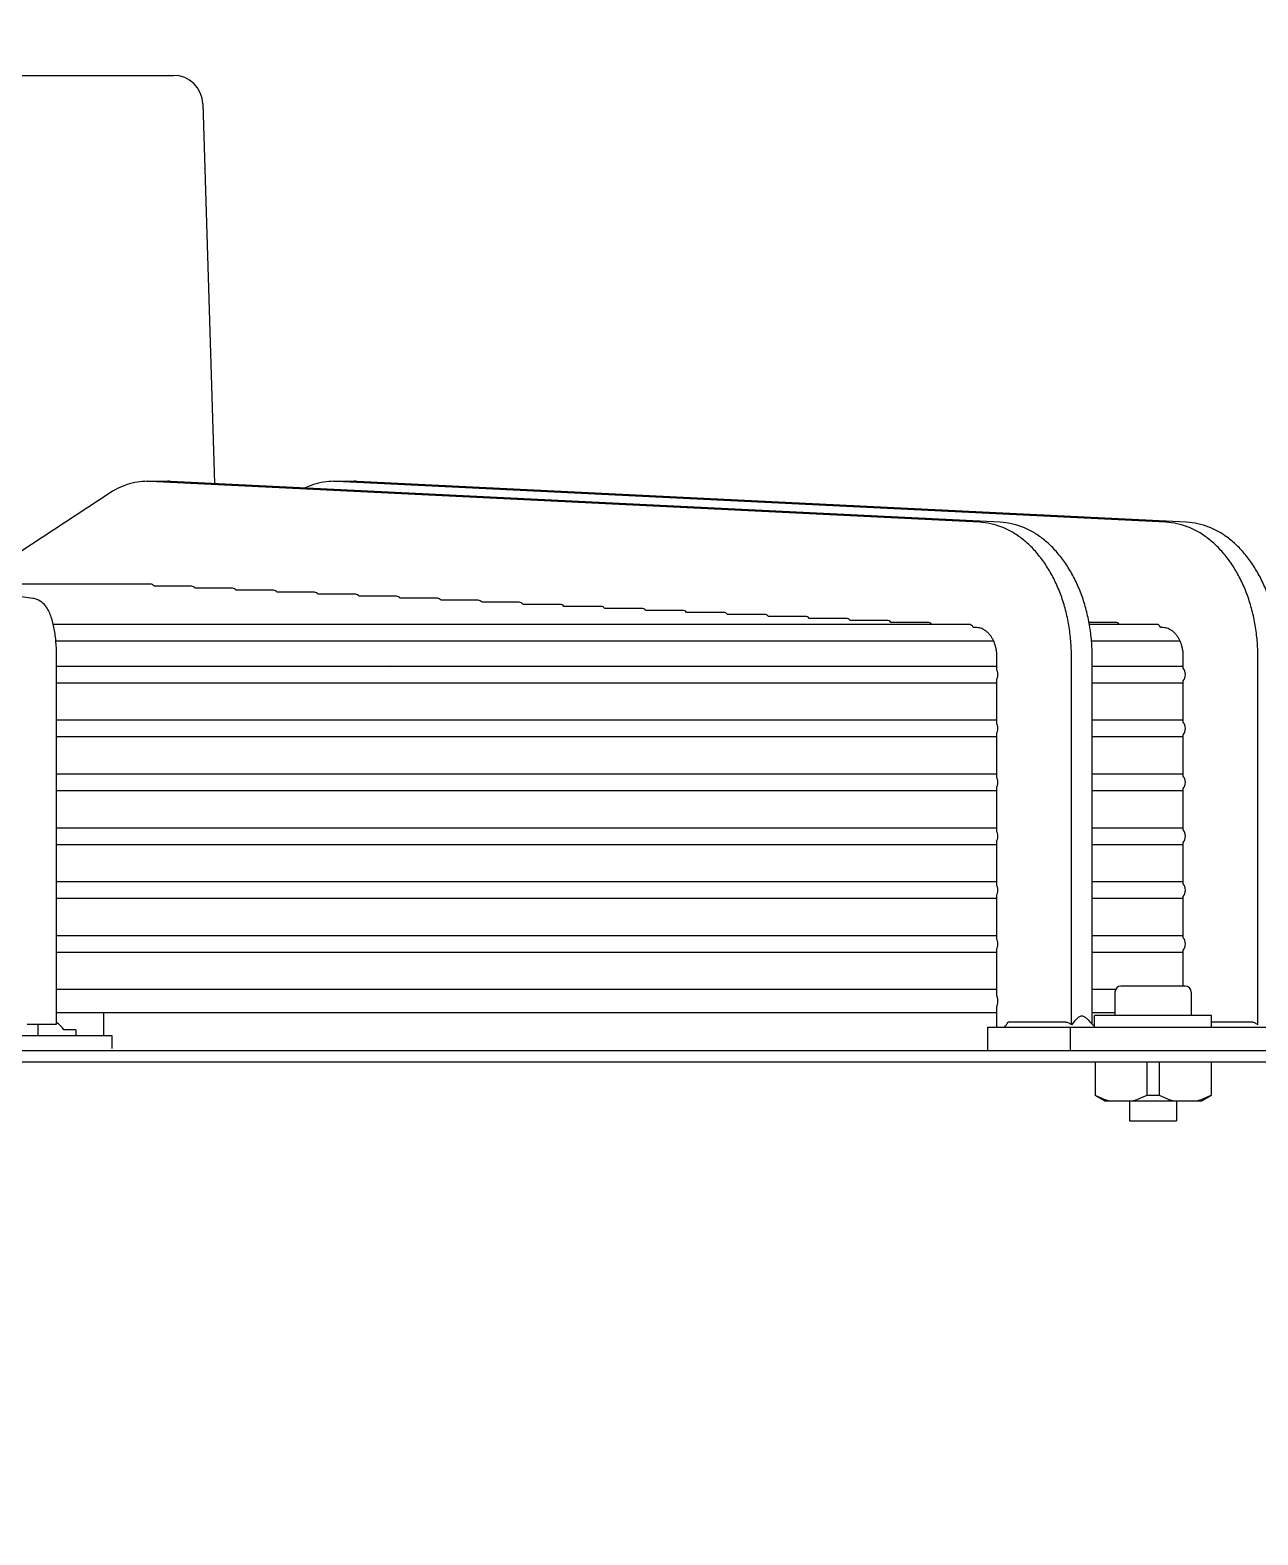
# Model space of a CAD drawing. Header units: millimetres. Extents: x 16950 to 32328, y 19251 to 29476.
# Drawn here: x 17326.76 to 17335.01, y 19600.77 to 19610.88 of the extents above; entities that cross this region are included whole.
import ezdxf

# ---------------------------------------------------------------- set-up
doc = ezdxf.new("R2010")
doc.units = ezdxf.units.MM
doc.header["$LTSCALE"] = 5
doc.layers.add('UNIT', color=6, linetype='Continuous')
doc.styles.add('SUBMITTAL', font='romans.shx', dxfattribs={"width": 0.75})
doc.dimstyles.new('SUBMITTAL', dxfattribs={"dimtxt": 0.09375, "dimasz": 0.09375, "dimexe": 0.03125, "dimexo": 0.0625, "dimgap": 0.0625, "dimtad": 0, "dimdec": 4, "dimzin": 4, "dimdsep": 46, "dimlunit": 4, "dimtxsty": 'SUBMITTAL', "dimcen": 0.09375, "dimclre": 6, "dimadec": 0, "dimazin": 0, "dimtfac": 1, "dimtdec": 0, "dimtofl": 0, "dimtmove": 0, "dimatfit": 3, "dimfxl": 0, "dimfrac": 2, "dimtolj": 1, "dimtzin": 4, "dimarcsym": 0})

msp = doc.modelspace()

# ---------------------------------------------------------------- linework, layer by layer
at = {"layer": 'UNIT'}
for p, q in [((17317.6477, 19610.5774), (17327.727, 19610.5774)), ((17327.9237, 19610.3866), (17328.0017, 19607.8341)), ((17327.5485, 19607.8489), (17327.6877, 19607.8489)), ((17333.1436, 19607.5739), (17327.5688, 19607.8485)), ((17333.2828, 19607.5739), (17327.708, 19607.8485)), ((17328.8012, 19607.8489), (17328.9404, 19607.8489)), ((17334.3964, 19607.5739), (17328.8216, 19607.8485)), ((17334.5356, 19607.5739), (17328.9607, 19607.8485)), ((17327.3023, 19607.7721), (17326.3654, 19607.1581)), ((17326.7821, 19607.0615), (17324.7466, 19607.3361)), ((17327.5716, 19607.1581), (17326.0659, 19607.1581)), ((17327.8475, 19607.1434), (17327.5983, 19607.1434)), ((17328.1233, 19607.1299), (17327.8732, 19607.1299)), ((17328.3989, 19607.1164), (17328.149, 19607.1164)), ((17328.6744, 19607.1029), (17328.4246, 19607.1029)), ((17328.9497, 19607.0894), (17328.7001, 19607.0894)), ((17329.225, 19607.0759), (17328.9754, 19607.0759)), ((17329.5001, 19607.0624), (17329.2507, 19607.0624)), ((17329.7752, 19607.0489), (17329.5258, 19607.0489)), ((17330.0502, 19607.0354), (17329.8009, 19607.0354)), ((17330.3251, 19607.0219), (17330.0759, 19607.0219)), ((17330.6, 19607.0084), (17330.3508, 19607.0084)), ((17330.8748, 19606.9949), (17330.6256, 19606.9949)), ((17331.1495, 19606.9814), (17330.9004, 19606.9814)), ((17331.4242, 19606.9679), (17331.1752, 19606.9679)), ((17331.6989, 19606.9544), (17331.4499, 19606.9544)), ((17331.9735, 19606.9409), (17331.7245, 19606.9409)), ((17333.0716, 19606.8869), (17326.9193, 19606.8869)), ((17332.2481, 19606.9274), (17331.9991, 19606.9274)), ((17332.5226, 19606.9139), (17332.2737, 19606.9139)), ((17332.7972, 19606.9004), (17332.5482, 19606.9004)), ((17333.1262, 19606.8657), (17333.1018, 19606.8669)), ((17334.058, 19606.9004), (17333.8797, 19606.9004)), ((17334.3323, 19606.8869), (17333.8821, 19606.8869)), ((17334.3789, 19606.8657), (17334.3626, 19606.8665)), ((17326.9363, 19606.7767), (17333.2379, 19606.7767)), ((17333.8964, 19606.7767), (17334.4907, 19606.7767)), ((17326.9411, 19604.1995), (17326.9411, 19606.6689)), ((17333.2607, 19606.5797), (17333.2607, 19606.6689)), ((17333.7618, 19604.1961), (17333.7618, 19606.6689)), ((17333.901, 19604.1995), (17333.901, 19606.6689)), ((17334.5134, 19606.5921), (17334.5134, 19606.6689)), ((17335.0145, 19604.1961), (17335.0145, 19606.6689)), ((17333.2607, 19606.605), (17326.9411, 19606.605)), ((17327.2184, 19606.6064), (17327.2184, 19606.605)), ((17327.9681, 19606.6064), (17327.9659, 19606.605)), ((17328.1073, 19606.6064), (17328.1051, 19606.605)), ((17329.1866, 19606.6064), (17329.1838, 19606.605)), ((17334.5134, 19606.605), (17333.901, 19606.605)), ((17326.9411, 19606.4948), (17333.2607, 19606.4948)), ((17333.2607, 19606.2175), (17333.2607, 19606.5201)), ((17333.901, 19606.4948), (17334.5134, 19606.4948)), ((17334.5134, 19606.2299), (17334.5134, 19606.5077)), ((17333.2607, 19606.2428), (17326.9411, 19606.2428)), ((17334.5134, 19606.2428), (17333.901, 19606.2428)), ((17326.9411, 19606.1326), (17333.2607, 19606.1326)), ((17333.2607, 19605.8553), (17333.2607, 19606.1579)), ((17333.901, 19606.1326), (17334.5134, 19606.1326)), ((17334.5134, 19605.8677), (17334.5134, 19606.1455)), ((17333.2607, 19605.8806), (17326.9411, 19605.8806)), ((17334.5134, 19605.8806), (17333.901, 19605.8806)), ((17326.9411, 19605.7704), (17333.2607, 19605.7704)), ((17333.2607, 19605.4931), (17333.2607, 19605.7957)), ((17333.901, 19605.7704), (17334.5134, 19605.7704)), ((17334.5134, 19605.5055), (17334.5134, 19605.7832)), ((17333.2607, 19605.5184), (17326.9411, 19605.5184)), ((17334.5134, 19605.5184), (17333.901, 19605.5184)), ((17333.2607, 19605.1309), (17333.2607, 19605.4334)), ((17334.5134, 19605.1433), (17334.5134, 19605.421)), ((17326.9411, 19605.4081), (17333.2607, 19605.4081)), ((17333.901, 19605.4081), (17334.5134, 19605.4081)), ((17333.2607, 19605.1562), (17326.9411, 19605.1562)), ((17334.5134, 19605.1562), (17333.901, 19605.1562)), ((17326.9411, 19605.0459), (17333.2607, 19605.0459)), ((17333.2607, 19604.7687), (17333.2607, 19605.0712)), ((17333.901, 19605.0459), (17334.5134, 19605.0459)), ((17334.5134, 19604.7811), (17334.5134, 19605.0588)), ((17333.2607, 19604.794), (17326.9411, 19604.794)), ((17333.2607, 19604.3906), (17333.2607, 19604.709)), ((17334.5134, 19604.794), (17333.901, 19604.794)), ((17326.9411, 19604.6837), (17333.2607, 19604.6837)), ((17333.901, 19604.6837), (17334.5134, 19604.6837)), ((17334.5134, 19604.4554), (17334.5134, 19604.6966)), ((17333.2607, 19604.4318), (17326.9411, 19604.4318)), ((17334.0574, 19604.4318), (17333.901, 19604.4318)), ((17334.0541, 19604.416), (17334.0541, 19604.2585)), ((17334.5266, 19604.4554), (17334.0935, 19604.4554)), ((17334.5659, 19604.416), (17334.5659, 19604.2585)), ((17333.2607, 19604.1798), (17333.2607, 19604.3194)), ((17326.7443, 19604.1995), (17326.9411, 19604.1995)), ((17326.8183, 19604.1227), (17326.8183, 19604.1995)), ((17326.9411, 19604.2782), (17333.2607, 19604.2782)), ((17327.2576, 19604.1227), (17327.2576, 19604.2782)), ((17333.72, 19604.2126), (17333.3357, 19604.2126)), ((17333.901, 19604.2782), (17334.0541, 19604.2782)), ((17334.7037, 19604.2585), (17333.9163, 19604.2585)), ((17333.9163, 19604.1842), (17333.9163, 19604.2585)), ((17334.7037, 19604.1798), (17334.7037, 19604.2585)), ((17334.9728, 19604.2126), (17334.7037, 19604.2126)), ((17318.0613, 19604.1227), (17327.3133, 19604.1227)), ((17327.0696, 19604.1621), (17326.9909, 19604.1621)), ((17327.0696, 19604.1621), (17327.0696, 19604.1227)), ((17327.3133, 19604.1227), (17327.3133, 19604.0361)), ((17333.1965, 19604.1798), (17335.4236, 19604.1798)), ((17333.1965, 19604.1798), (17333.1965, 19604.0223)), ((17333.7533, 19604.1798), (17333.7533, 19604.0223)), ((17305.8172, 19604.0223), (17339.5574, 19604.0223)), ((17339.5574, 19603.9436), (17305.8172, 19603.9436)), ((17333.9203, 19603.9436), (17333.9203, 19603.7214)), ((17334.2683, 19603.9436), (17334.2683, 19603.7214)), ((17334.3518, 19603.9436), (17334.3518, 19603.7214)), ((17334.6998, 19603.9436), (17334.6998, 19603.7214)), ((17333.9833, 19603.6837), (17333.9203, 19603.7201)), ((17334.6368, 19603.6837), (17334.6998, 19603.7201)), ((17333.9833, 19603.6837), (17334.6368, 19603.6837)), ((17334.1526, 19603.6837), (17334.1526, 19603.5499)), ((17334.4675, 19603.6837), (17334.4675, 19603.5499)), ((17334.1526, 19603.5499), (17334.4675, 19603.5499))]:
    msp.add_line(p, q, dxfattribs=at)
for centre, radius, start, end in [((17327.727, 19610.3806), 0.1969, 1.74849, 90), ((17328.074, 19606.6132), 0.0787, 353.99009, 355.0051), ((17328.8614, 19606.6132), 0.0787, 184.9949, 186.00991), ((17334.0935, 19604.416), 0.0394, 90, 180), ((17334.5266, 19604.416), 0.0394, 0, 90), ((17326.8039, 19604.027), 0.2307, 35.84734, 53.50274)]:
    msp.add_arc(centre, radius, start, end, dxfattribs=at)
for centre, major_axis, ratio, start_param, end_param in [((17327.5716, 19607.103), (0, -0.0551), 0.71258, 2.3922752, 3.1416779), ((17327.8475, 19607.0882), (0, -0.0551), 0.712077, 2.4267654, 3.1416684), ((17328.1233, 19607.0747), (0, -0.0551), 0.7116416, 2.4267545, 3.1416584), ((17328.3989, 19607.0612), (0, -0.0551), 0.7112612, 2.4267455, 3.1416501), ((17328.6744, 19607.0477), (0, -0.0551), 0.7109269, 2.4267379, 3.1416431), ((17328.9497, 19607.0343), (0, -0.0551), 0.7106314, 2.4267316, 3.1416373), ((17329.225, 19607.0208), (0, -0.0551), 0.710369, 2.4267261, 3.1416323), ((17329.5001, 19607.0073), (0, -0.0551), 0.7101349, 2.4267215, 3.141628), ((17329.7752, 19606.9938), (0, -0.0551), 0.7099252, 2.4267175, 3.1416243), ((17330.0502, 19606.9803), (0, -0.0551), 0.7097366, 2.426714, 3.1416211), ((17330.3251, 19606.9668), (0, -0.0551), 0.7095663, 2.426711, 3.1416184), ((17330.6, 19606.9533), (0, -0.0551), 0.7094121, 2.4267084, 3.1416159), ((17330.8748, 19606.9398), (0, -0.0551), 0.7092719, 2.4267061, 3.1416138), ((17331.1495, 19606.9263), (0, -0.0551), 0.7091442, 2.426704, 3.1416119), ((17331.4242, 19606.9128), (0, -0.0551), 0.7090275, 2.4267022, 3.1416103), ((17331.6989, 19606.8993), (0, -0.0551), 0.7089205, 2.4267006, 3.1416088), ((17331.9735, 19606.8858), (0, -0.0551), 0.7088222, 2.4266992, 3.1416075), ((17332.2481, 19606.8723), (0, -0.0551), 0.7087318, 2.4266979, 3.1416063), ((17332.5226, 19606.8588), (0, -0.0551), 0.7086482, 2.4266968, 3.1416053), ((17332.7972, 19606.8453), (0, -0.0551), 0.708571, 2.4266957, 3.1416043), ((17333.0716, 19606.8318), (0, -0.0551), 0.7084995, 2.259884, 3.1416035), ((17334.058, 19606.8453), (0, -0.0551), 0.7080429, 2.4266911, 3.1416001), ((17334.3323, 19606.8318), (0, -0.0551), 0.7079972, 2.2505647, 3.1415995), ((17329.093, 19606.6705), (-0.0428, 0.0886), 0.2345697, 2.2595874, 2.2822309), ((17334.4883, 19606.5499), (0, -0.0551), 0.7079678, 1.5708033, 2.4433758), ((17334.4883, 19606.5499), (0, -0.0551), 0.7079678, 0.6982169, 1.5707894), ((17334.4883, 19606.1877), (0, -0.0551), 0.7079678, 1.5708033, 2.4433758), ((17334.4883, 19606.1877), (0, -0.0551), 0.7079678, 0.6982169, 1.5707894), ((17334.4883, 19605.8255), (0, -0.0551), 0.7079678, 1.5708033, 2.4433758), ((17334.4883, 19605.8255), (0, -0.0551), 0.7079678, 0.6982169, 1.5707894), ((17334.4883, 19605.4633), (0, -0.0551), 0.7079678, 1.5708033, 2.4433758), ((17334.4883, 19605.4633), (0, -0.0551), 0.7079678, 0.6982169, 1.5707894), ((17334.4883, 19605.1011), (0, -0.0551), 0.7079678, 1.5708033, 2.4433758), ((17334.4883, 19605.1011), (0, -0.0551), 0.7079678, 0.6982169, 1.5707894), ((17334.4883, 19604.7389), (0, -0.0551), 0.7079678, 1.5708033, 2.4433758), ((17334.4883, 19604.7389), (0, -0.0551), 0.7079678, 0.6982169, 1.5707894), ((17332.3396, 19605.5884), (0, -1.969), 0.7071068, 0.7736158, 0.7971806)]:
    msp.add_ellipse(centre, major_axis=major_axis, ratio=ratio, start_param=start_param, end_param=end_param, dxfattribs=at)
for points, knots in [([(17327.5688, 19607.8484), (17327.5459, 19607.8496), (17327.5229, 19607.8488), (17327.5001, 19607.8461), (17327.4773, 19607.8435), (17327.4546, 19607.8389), (17327.4322, 19607.8325), (17327.4098, 19607.8261), (17327.3877, 19607.8178), (17327.366, 19607.8077), (17327.3443, 19607.7976), (17327.3229, 19607.7858), (17327.3023, 19607.7722)], [0, 0, 0, 0, 0.2503763, 0.2503763, 0.2503763, 0.5005641, 0.5005641, 0.5005641, 0.7507518, 0.7507518, 0.7507518, 1, 1, 1, 1]), ([(17328.8215, 19607.8484), (17328.7987, 19607.8496), (17328.7757, 19607.8488), (17328.7528, 19607.8461), (17328.73, 19607.8435), (17328.7074, 19607.8389), (17328.685, 19607.8325), (17328.6626, 19607.8261), (17328.6405, 19607.8178), (17328.6187, 19607.8077), (17328.6161, 19607.8065), (17328.6136, 19607.8053), (17328.611, 19607.8041)], [0, 0, 0, 0, 0.25037629, 0.25037629, 0.25037629, 0.50056405, 0.50056405, 0.50056405, 0.75075182, 0.75075182, 0.75075182, 0.78029111, 0.78029111, 0.78029111, 0.78029111]), ([(17333.7618, 19606.6689), (17333.7618, 19606.7044), (17333.7603, 19606.7403), (17333.7573, 19606.7757), (17333.7543, 19606.8112), (17333.7499, 19606.8461), (17333.744, 19606.8808), (17333.7381, 19606.9154), (17333.7307, 19606.9498), (17333.7219, 19606.9833), (17333.7132, 19607.0167), (17333.7031, 19607.0493), (17333.6916, 19607.081), (17333.6801, 19607.1128), (17333.6672, 19607.1438), (17333.6532, 19607.1734), (17333.6391, 19607.203), (17333.6239, 19607.2313), (17333.6075, 19607.2583), (17333.5911, 19607.2854), (17333.5734, 19607.3112), (17333.5548, 19607.3354), (17333.5363, 19607.3595), (17333.5168, 19607.382), (17333.4964, 19607.4029), (17333.4759, 19607.4237), (17333.4545, 19607.443), (17333.4325, 19607.4603), (17333.4104, 19607.4777), (17333.3878, 19607.4931), (17333.3644, 19607.5066), (17333.3411, 19607.5201), (17333.3171, 19607.5318), (17333.2928, 19607.5413), (17333.2685, 19607.5509), (17333.244, 19607.5583), (17333.219, 19607.5638), (17333.1941, 19607.5692), (17333.1688, 19607.5726), (17333.1436, 19607.5738)], [0, 0, 0, 0, 0.076921, 0.076921, 0.076921, 0.1538421, 0.1538421, 0.1538421, 0.2307631, 0.2307631, 0.2307631, 0.3076842, 0.3076842, 0.3076842, 0.3846052, 0.3846052, 0.3846052, 0.4615263, 0.4615263, 0.4615263, 0.5384473, 0.5384473, 0.5384473, 0.6153684, 0.6153684, 0.6153684, 0.6922894, 0.6922894, 0.6922894, 0.7692105, 0.7692105, 0.7692105, 0.8461315, 0.8461315, 0.8461315, 0.9230526, 0.9230526, 0.9230526, 1, 1, 1, 1]), ([(17333.901, 19606.6689), (17333.901, 19606.7044), (17333.8995, 19606.7403), (17333.8965, 19606.7757), (17333.8935, 19606.8112), (17333.8891, 19606.8461), (17333.8832, 19606.8808), (17333.8773, 19606.9154), (17333.8699, 19606.9498), (17333.8611, 19606.9833), (17333.8524, 19607.0167), (17333.8423, 19607.0493), (17333.8308, 19607.081), (17333.8193, 19607.1128), (17333.8064, 19607.1438), (17333.7924, 19607.1734), (17333.7783, 19607.203), (17333.7631, 19607.2313), (17333.7467, 19607.2583), (17333.7303, 19607.2854), (17333.7126, 19607.3112), (17333.694, 19607.3354), (17333.6755, 19607.3595), (17333.656, 19607.382), (17333.6356, 19607.4029), (17333.6151, 19607.4237), (17333.5937, 19607.443), (17333.5716, 19607.4603), (17333.5496, 19607.4777), (17333.527, 19607.4931), (17333.5036, 19607.5066), (17333.4803, 19607.5201), (17333.4563, 19607.5318), (17333.432, 19607.5413), (17333.4077, 19607.5509), (17333.3831, 19607.5583), (17333.3582, 19607.5638), (17333.3333, 19607.5692), (17333.3079, 19607.5726), (17333.2828, 19607.5738)], [0, 0, 0, 0, 0.076921, 0.076921, 0.076921, 0.1538421, 0.1538421, 0.1538421, 0.2307631, 0.2307631, 0.2307631, 0.3076842, 0.3076842, 0.3076842, 0.3846052, 0.3846052, 0.3846052, 0.4615263, 0.4615263, 0.4615263, 0.5384473, 0.5384473, 0.5384473, 0.6153684, 0.6153684, 0.6153684, 0.6922894, 0.6922894, 0.6922894, 0.7692105, 0.7692105, 0.7692105, 0.8461315, 0.8461315, 0.8461315, 0.9230526, 0.9230526, 0.9230526, 1, 1, 1, 1]), ([(17335.0145, 19606.6689), (17335.0145, 19606.7044), (17335.013, 19606.7403), (17335.0101, 19606.7757), (17335.0071, 19606.8112), (17335.0027, 19606.8461), (17334.9967, 19606.8808), (17334.9908, 19606.9154), (17334.9834, 19606.9498), (17334.9747, 19606.9833), (17334.9659, 19607.0167), (17334.9558, 19607.0493), (17334.9443, 19607.081), (17334.9328, 19607.1128), (17334.92, 19607.1438), (17334.9059, 19607.1734), (17334.8919, 19607.203), (17334.8767, 19607.2313), (17334.8602, 19607.2583), (17334.8438, 19607.2854), (17334.8262, 19607.3112), (17334.8076, 19607.3354), (17334.789, 19607.3595), (17334.7696, 19607.382), (17334.7491, 19607.4029), (17334.7287, 19607.4237), (17334.7072, 19607.443), (17334.6852, 19607.4603), (17334.6632, 19607.4777), (17334.6405, 19607.4931), (17334.6172, 19607.5066), (17334.5938, 19607.5201), (17334.5698, 19607.5318), (17334.5455, 19607.5413), (17334.5212, 19607.5509), (17334.4967, 19607.5583), (17334.4718, 19607.5638), (17334.4468, 19607.5692), (17334.4215, 19607.5726), (17334.3964, 19607.5738)], [0, 0, 0, 0, 0.076921, 0.076921, 0.076921, 0.1538421, 0.1538421, 0.1538421, 0.2307631, 0.2307631, 0.2307631, 0.3076842, 0.3076842, 0.3076842, 0.3846052, 0.3846052, 0.3846052, 0.4615263, 0.4615263, 0.4615263, 0.5384473, 0.5384473, 0.5384473, 0.6153684, 0.6153684, 0.6153684, 0.6922894, 0.6922894, 0.6922894, 0.7692105, 0.7692105, 0.7692105, 0.8461315, 0.8461315, 0.8461315, 0.9230526, 0.9230526, 0.9230526, 1, 1, 1, 1]), ([(17335.1537, 19606.6689), (17335.1537, 19606.7044), (17335.1522, 19606.7403), (17335.1493, 19606.7757), (17335.1463, 19606.8112), (17335.1419, 19606.8461), (17335.1359, 19606.8808), (17335.13, 19606.9154), (17335.1226, 19606.9498), (17335.1139, 19606.9833), (17335.1051, 19607.0167), (17335.095, 19607.0493), (17335.0835, 19607.081), (17335.072, 19607.1128), (17335.0592, 19607.1438), (17335.0451, 19607.1734), (17335.0311, 19607.203), (17335.0159, 19607.2313), (17334.9994, 19607.2583), (17334.983, 19607.2854), (17334.9653, 19607.3112), (17334.9468, 19607.3354), (17334.9282, 19607.3595), (17334.9088, 19607.382), (17334.8883, 19607.4029), (17334.8679, 19607.4237), (17334.8464, 19607.443), (17334.8244, 19607.4603), (17334.8024, 19607.4777), (17334.7797, 19607.4931), (17334.7564, 19607.5066), (17334.733, 19607.5201), (17334.709, 19607.5318), (17334.6847, 19607.5413), (17334.6604, 19607.5509), (17334.6359, 19607.5583), (17334.611, 19607.5638), (17334.586, 19607.5692), (17334.5607, 19607.5726), (17334.5356, 19607.5738)], [0, 0, 0, 0, 0.076921, 0.076921, 0.076921, 0.1538421, 0.1538421, 0.1538421, 0.2307631, 0.2307631, 0.2307631, 0.3076842, 0.3076842, 0.3076842, 0.3846052, 0.3846052, 0.3846052, 0.4615263, 0.4615263, 0.4615263, 0.5384473, 0.5384473, 0.5384473, 0.6153684, 0.6153684, 0.6153684, 0.6922894, 0.6922894, 0.6922894, 0.7692105, 0.7692105, 0.7692105, 0.8461315, 0.8461315, 0.8461315, 0.9230526, 0.9230526, 0.9230526, 1, 1, 1, 1]), ([(17326.9411, 19606.6689), (17326.9411, 19606.7017), (17326.9398, 19606.7345), (17326.9346, 19606.7979), (17326.9307, 19606.8283), (17326.9203, 19606.8852), (17326.9139, 19606.9115), (17326.8973, 19606.9601), (17326.8878, 19606.9825), (17326.864, 19607.0152), (17326.8549, 19607.0257), (17326.8289, 19607.0462), (17326.8106, 19607.0562), (17326.7865, 19607.0608), (17326.7843, 19607.0612), (17326.7821, 19607.0615)], [1.5707963, 1.5707963, 1.5707963, 1.5707963, 1.8779743, 1.8779743, 2.1851522, 2.1851522, 2.4923302, 2.4923302, 2.7995081, 2.7995081, 2.9409737, 2.9409737, 3.0918576, 3.0918576, 3.1066861, 3.1066861, 3.1066861, 3.1066861]), ([(17333.2607, 19606.6689), (17333.2607, 19606.6766), (17333.2604, 19606.6844), (17333.2597, 19606.692), (17333.2591, 19606.6997), (17333.2581, 19606.7074), (17333.2568, 19606.7149), (17333.2555, 19606.7224), (17333.2539, 19606.7299), (17333.252, 19606.7371), (17333.2501, 19606.7444), (17333.2479, 19606.7515), (17333.2454, 19606.7584), (17333.2429, 19606.7653), (17333.2402, 19606.772), (17333.2371, 19606.7784), (17333.234, 19606.7849), (17333.2307, 19606.7911), (17333.2271, 19606.797), (17333.2236, 19606.8028), (17333.2198, 19606.8084), (17333.2157, 19606.8137), (17333.2117, 19606.8189), (17333.2074, 19606.8238), (17333.203, 19606.8284), (17333.1985, 19606.8329), (17333.1939, 19606.8371), (17333.1891, 19606.8409), (17333.1843, 19606.8446), (17333.1793, 19606.848), (17333.1742, 19606.851), (17333.1692, 19606.8539), (17333.164, 19606.8564), (17333.1587, 19606.8585), (17333.1534, 19606.8606), (17333.148, 19606.8622), (17333.1426, 19606.8634), (17333.1372, 19606.8646), (17333.1317, 19606.8653), (17333.1262, 19606.8656)], [0, 0, 0, 0, 0.076921, 0.076921, 0.076921, 0.153842, 0.153842, 0.153842, 0.230763, 0.230763, 0.230763, 0.307684, 0.307684, 0.307684, 0.384605, 0.384605, 0.384605, 0.461526, 0.461526, 0.461526, 0.538447, 0.538447, 0.538447, 0.615368, 0.615368, 0.615368, 0.692289, 0.692289, 0.692289, 0.7692101, 0.7692101, 0.7692101, 0.8461311, 0.8461311, 0.8461311, 0.9230521, 0.9230521, 0.9230521, 1, 1, 1, 1]), ([(17334.5134, 19606.6689), (17334.5134, 19606.6766), (17334.5131, 19606.6844), (17334.5125, 19606.692), (17334.5118, 19606.6997), (17334.5108, 19606.7074), (17334.5096, 19606.7149), (17334.5083, 19606.7224), (17334.5067, 19606.7299), (17334.5048, 19606.7371), (17334.5029, 19606.7444), (17334.5007, 19606.7515), (17334.4982, 19606.7584), (17334.4957, 19606.7653), (17334.4929, 19606.772), (17334.4898, 19606.7784), (17334.4868, 19606.7849), (17334.4835, 19606.7911), (17334.4799, 19606.797), (17334.4763, 19606.8028), (17334.4725, 19606.8084), (17334.4685, 19606.8137), (17334.4644, 19606.8189), (17334.4602, 19606.8238), (17334.4557, 19606.8284), (17334.4513, 19606.8329), (17334.4466, 19606.8371), (17334.4418, 19606.8409), (17334.437, 19606.8446), (17334.4321, 19606.848), (17334.427, 19606.851), (17334.4219, 19606.8539), (17334.4167, 19606.8564), (17334.4114, 19606.8585), (17334.4061, 19606.8606), (17334.4008, 19606.8622), (17334.3953, 19606.8634), (17334.3899, 19606.8646), (17334.3844, 19606.8653), (17334.3789, 19606.8656)], [0, 0, 0, 0, 0.076921, 0.076921, 0.076921, 0.153842, 0.153842, 0.153842, 0.230763, 0.230763, 0.230763, 0.307684, 0.307684, 0.307684, 0.384605, 0.384605, 0.384605, 0.461526, 0.461526, 0.461526, 0.538447, 0.538447, 0.538447, 0.615368, 0.615368, 0.615368, 0.692289, 0.692289, 0.692289, 0.7692101, 0.7692101, 0.7692101, 0.8461311, 0.8461311, 0.8461311, 0.9230521, 0.9230521, 0.9230521, 1, 1, 1, 1]), ([(17333.2669, 19606.5499), (17333.2669, 19606.5567), (17333.2658, 19606.5647), (17333.2631, 19606.5738), (17333.262, 19606.5768), (17333.2607, 19606.5797)], [-0.830133896, -0.830133896, -0.830133896, -0.830133896, -0.778331745, -0.778331745, -0.754611842, -0.754611842, -0.754611842, -0.754611842]), ([(17333.2607, 19606.5201), (17333.262, 19606.5229), (17333.2631, 19606.5259), (17333.2658, 19606.5351), (17333.2669, 19606.5431), (17333.2669, 19606.5499)], [-0.075522054, -0.075522054, -0.075522054, -0.075522054, -0.051802151, -0.051802151, 0, 0, 0, 0]), ([(17333.2669, 19606.1877), (17333.2669, 19606.1945), (17333.2658, 19606.2025), (17333.2631, 19606.2116), (17333.262, 19606.2146), (17333.2607, 19606.2175)], [-0.830133896, -0.830133896, -0.830133896, -0.830133896, -0.778331745, -0.778331745, -0.754611842, -0.754611842, -0.754611842, -0.754611842]), ([(17333.2607, 19606.1579), (17333.262, 19606.1607), (17333.2631, 19606.1637), (17333.2658, 19606.1729), (17333.2669, 19606.1809), (17333.2669, 19606.1877)], [-0.075522054, -0.075522054, -0.075522054, -0.075522054, -0.051802151, -0.051802151, 0, 0, 0, 0]), ([(17333.2669, 19605.8255), (17333.2669, 19605.8323), (17333.2658, 19605.8403), (17333.2631, 19605.8494), (17333.262, 19605.8524), (17333.2607, 19605.8553)], [0, 0, 0, 0, 0.051802151, 0.051802151, 0.075522054, 0.075522054, 0.075522054, 0.075522054]), ([(17333.2607, 19605.7957), (17333.262, 19605.7985), (17333.2631, 19605.8015), (17333.2658, 19605.8107), (17333.2669, 19605.8187), (17333.2669, 19605.8255)], [0.754611842, 0.754611842, 0.754611842, 0.754611842, 0.778331745, 0.778331745, 0.830133896, 0.830133896, 0.830133896, 0.830133896]), ([(17333.2669, 19605.4633), (17333.2669, 19605.4701), (17333.2658, 19605.4781), (17333.2631, 19605.4872), (17333.262, 19605.4902), (17333.2607, 19605.4931)], [0, 0, 0, 0, 0.051802151, 0.051802151, 0.075522054, 0.075522054, 0.075522054, 0.075522054]), ([(17333.2607, 19605.4334), (17333.262, 19605.4363), (17333.2631, 19605.4393), (17333.2658, 19605.4485), (17333.2669, 19605.4565), (17333.2669, 19605.4633)], [0.754611843, 0.754611843, 0.754611843, 0.754611843, 0.778331746, 0.778331746, 0.830133897, 0.830133897, 0.830133897, 0.830133897]), ([(17333.2669, 19605.1011), (17333.2669, 19605.1079), (17333.2658, 19605.1159), (17333.2631, 19605.125), (17333.262, 19605.128), (17333.2607, 19605.1309)], [0, 0, 0, 0, 0.051802151, 0.051802151, 0.075522054, 0.075522054, 0.075522054, 0.075522054]), ([(17333.2607, 19605.0712), (17333.262, 19605.0741), (17333.2631, 19605.0771), (17333.2658, 19605.0863), (17333.2669, 19605.0943), (17333.2669, 19605.1011)], [0.754610412, 0.754610412, 0.754610412, 0.754610412, 0.77830675, 0.77830675, 0.830133897, 0.830133897, 0.830133897, 0.830133897]), ([(17333.2669, 19604.7389), (17333.2669, 19604.7457), (17333.2658, 19604.7537), (17333.2631, 19604.7628), (17333.262, 19604.7658), (17333.2607, 19604.7687)], [0, 0, 0, 0, 0.051802151, 0.051802151, 0.075522054, 0.075522054, 0.075522054, 0.075522054]), ([(17333.2607, 19604.709), (17333.262, 19604.7119), (17333.2631, 19604.7149), (17333.2658, 19604.7241), (17333.2669, 19604.7321), (17333.2669, 19604.7389)], [-0.075522054, -0.075522054, -0.075522054, -0.075522054, -0.051802151, -0.051802151, 0, 0, 0, 0]), ([(17333.2669, 19604.355), (17333.2669, 19604.3645), (17333.2653, 19604.3756), (17333.2622, 19604.3864), (17333.2615, 19604.3885), (17333.2607, 19604.3906)], [-1.156260963, -1.156260963, -1.156260963, -1.156260963, -1.084108004, -1.084108004, -1.067161101, -1.067161101, -1.067161101, -1.067161101]), ([(17333.2607, 19604.3194), (17333.2615, 19604.3215), (17333.2622, 19604.3236), (17333.2653, 19604.3344), (17333.2669, 19604.3455), (17333.2669, 19604.355)], [1.067161101, 1.067161101, 1.067161101, 1.067161101, 1.084108004, 1.084108004, 1.156260963, 1.156260963, 1.156260963, 1.156260963]), ([(17333.7618, 19604.1961), (17333.7548, 19604.2011), (17333.7475, 19604.2056), (17333.7364, 19604.21), (17333.7329, 19604.211), (17333.7277, 19604.212), (17333.7261, 19604.2123), (17333.723, 19604.2125), (17333.7215, 19604.2126), (17333.72, 19604.2126)], [-0.15736197, -0.15736197, -0.15736197, -0.15736197, -0.07242537, -0.07242537, -0.03362782, -0.03362782, -0.01579049, -0.01579049, 0, 0, 0, 0]), ([(17333.8731, 19604.228), (17333.8699, 19604.2314), (17333.8668, 19604.2345), (17333.8579, 19604.2427), (17333.8523, 19604.247), (17333.8439, 19604.2514), (17333.841, 19604.2526), (17333.8358, 19604.2538), (17333.8336, 19604.2541), (17333.8292, 19604.2541), (17333.827, 19604.2538), (17333.8218, 19604.2526), (17333.8189, 19604.2514), (17333.8105, 19604.247), (17333.8048, 19604.2427), (17333.7884, 19604.2275), (17333.7763, 19604.2137), (17333.7618, 19604.1961)], [-0.70512845, -0.70512845, -0.70512845, -0.70512845, -0.64697279, -0.64697279, -0.53019487, -0.53019487, -0.47055032, -0.47055032, -0.42676959, -0.42676959, -0.38298885, -0.38298885, -0.32334424, -0.32334424, -0.20656606, -0.20656606, -0.00000111, -0.00000111, -0.00000111, -0.00000111]), ([(17335.0145, 19604.1961), (17335.0076, 19604.2011), (17335.0002, 19604.2056), (17334.9892, 19604.21), (17334.9857, 19604.211), (17334.9805, 19604.212), (17334.9788, 19604.2123), (17334.9757, 19604.2125), (17334.9742, 19604.2126), (17334.9728, 19604.2126)], [-0.15736195, -0.15736195, -0.15736195, -0.15736195, -0.07243039, -0.07243039, -0.03362963, -0.03362963, -0.01579125, -0.01579125, 0, 0, 0, 0]), ([(17333.9203, 19603.7214), (17333.9203, 19603.7211), (17333.9203, 19603.7206), (17333.9203, 19603.7202), (17333.9203, 19603.7201), (17333.9203, 19603.7201)], [0, 0, 0, 0, 0.16666667, 0.33333333, 0.5, 0.5, 0.5, 0.5])]:
    msp.add_open_spline(points, degree=3, knots=knots, dxfattribs=at)
for points in [[(17327.706, 19607.8485), (17327.6999, 19607.8488), (17327.6938, 19607.8489), (17327.6877, 19607.8489)], [(17328.9587, 19607.8485), (17328.9526, 19607.8488), (17328.9465, 19607.8489), (17328.9404, 19607.8489)], [(17333.8731, 19604.228), (17333.8888, 19604.2117), (17333.9047, 19604.1956), (17333.9209, 19604.1798)], [(17334.0116, 19603.6837), (17334.0083, 19603.6847), (17334.0019, 19603.6867), (17333.9921, 19603.6899), (17333.9824, 19603.6935), (17333.9725, 19603.6973), (17333.9625, 19603.7015), (17333.9523, 19603.7059), (17333.9419, 19603.7107), (17333.9313, 19603.7158), (17333.924, 19603.7195), (17333.9203, 19603.7214)], [(17334.2683, 19603.7214), (17334.2645, 19603.7195), (17334.2572, 19603.7158), (17334.2464, 19603.7106), (17334.236, 19603.7058), (17334.2258, 19603.7013), (17334.2158, 19603.6972), (17334.2059, 19603.6934), (17334.1962, 19603.6899), (17334.1866, 19603.6866), (17334.1802, 19603.6847), (17334.177, 19603.6837)], [(17334.3518, 19603.7214), (17334.3472, 19603.7211), (17334.3379, 19603.7206), (17334.324, 19603.7202), (17334.31, 19603.72), (17334.2961, 19603.7202), (17334.2822, 19603.7206), (17334.2729, 19603.7211), (17334.2683, 19603.7214)], [(17334.4431, 19603.6837), (17334.4398, 19603.6847), (17334.4334, 19603.6867), (17334.4236, 19603.6899), (17334.4139, 19603.6935), (17334.404, 19603.6973), (17334.394, 19603.7015), (17334.3838, 19603.7059), (17334.3734, 19603.7107), (17334.3628, 19603.7158), (17334.3555, 19603.7195), (17334.3518, 19603.7214)], [(17334.6998, 19603.7214), (17334.696, 19603.7195), (17334.6887, 19603.7158), (17334.6779, 19603.7106), (17334.6675, 19603.7058), (17334.6573, 19603.7013), (17334.6473, 19603.6972), (17334.6374, 19603.6934), (17334.6277, 19603.6899), (17334.6181, 19603.6866), (17334.6117, 19603.6847), (17334.6085, 19603.6837)]]:
    msp.add_open_spline(points, degree=3, dxfattribs=at)

# ---------------------------------------------------------------- leaders
msp.add_leader([(17251.8755, 19600.7667), (17266.5401, 19614.8826), (17383.7891, 19614.8826)], dimstyle='SUBMITTAL', override={"dimscale": 36, "dimarcsym": 1}, dxfattribs=at)

doc.saveas('drawing.dxf')
